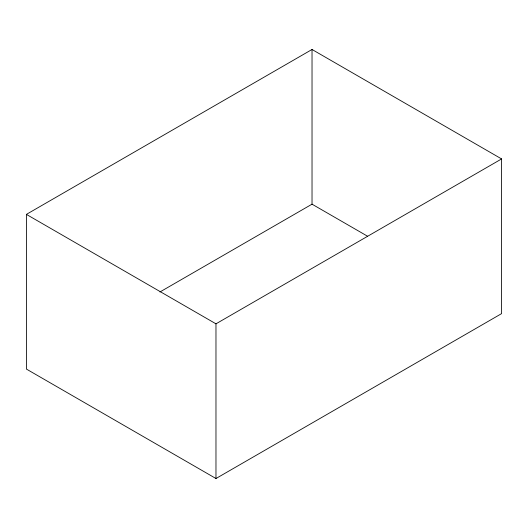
<?xml version="1.0" encoding="UTF-8"?>
<svg xmlns="http://www.w3.org/2000/svg" width="528" height="528" viewBox="0 0 528 528"><rect width="100%" height="100%" fill="white"/><g stroke="black" fill="none" stroke-linecap="round" stroke-linejoin="round"><path stroke-width="0.79" d="M26.4 214.381L312.028 49.48L501.6 158.928L501.6 313.619L215.972 478.52L26.4 369.072L26.4 214.381L215.972 323.829L501.6 158.928M159.931 291.977L312.028 204.171L367.613 236.26M312.028 49.48L312.028 204.171M215.972 323.829L215.972 478.52"/></g></svg>
